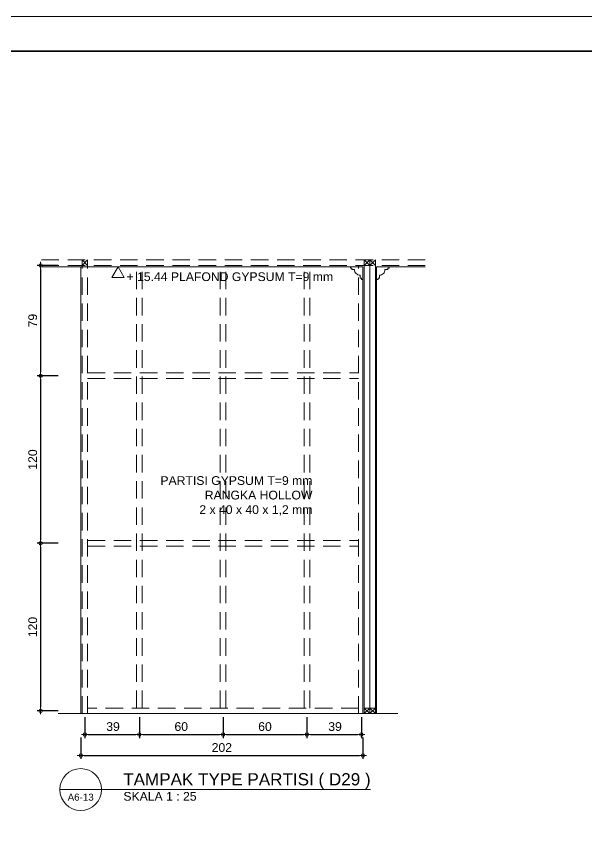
# Model space of a CAD drawing. Header units: millimetres. Extents: x -11 to 1625, y -267 to 180.
# Drawn here: x 944.93 to 961.26, y -70.5 to -47 of the extents above; entities that cross this region are included whole.
import ezdxf
from ezdxf.enums import TextEntityAlignment as Align

# ---------------------------------------------------------------- set-up
doc = ezdxf.new("R2010")
doc.units = ezdxf.units.MM
doc.linetypes.add('HIDDEN', pattern=[0.375, 0.25, -0.125])
for name, color, linetype, lineweight in [('ars', 11, 'Continuous', 5), ('GRS KOP', 1, 'Continuous', 35), ('kop', 7, 'Continuous', 20), ('lan', 7, 'Continuous', 15), ('not', 7, 'Continuous', 20), ('PARTISI', 190, 'Continuous', 9), ('u', 6, 'Continuous', 20)]:
    doc.layers.add(name, color=color, linetype=linetype, lineweight=lineweight)
doc.styles.add('BARU', font='complex.shx')
doc.styles.add('S', font='SIMPLEX', dxfattribs={"width": 1.1})
doc.styles.get("Standard").update_dxf_attribs({"font": 'ARIALUNI.TTF'})
doc.dimstyles.new('SK-25', dxfattribs={"dimtxt": 0.25, "dimasz": 0.1, "dimexe": 0.1, "dimexo": 0, "dimgap": 0.1, "dimtad": 1, "dimdec": 0, "dimlfac": 25, "dimzin": 12, "dimdsep": 46, "dimtxsty": 'Standard', "dimblk": 'BULAT', "dimcen": 0.1, "dimclrd": 256, "dimadec": 0, "dimazin": 3, "dimtfac": 1, "dimtdec": 0, "dimtofl": 0, "dimtmove": 0, "dimatfit": 3, "dimldrblk": 'BULAT', "dimfxl": 0, "dimtolj": 1, "dimtzin": 0, "dimarcsym": 0})

# ---------------------------------------------------------------- blocks, each defined once
blk = doc.blocks.new('kop')
at = {"layer": 'GRS KOP'}
blk.add_lwpolyline([(1, 54), (83, 54), (83, 1), (1, 1)], close=True, dxfattribs=at)
at = {"layer": 'kop', "color": 7}
for p, q in [((84, 55), (0, 55)), ((0, 0), (84, 0))]:
    blk.add_line(p, q, dxfattribs=at)
at = {"layer": 'kop', "style": 'BARU', "flags": 4}
for p, height in [((73.8, 5.4), 0.35), ((80.303, 5.382), 0.25), ((73.8, 4.9), 0.35), ((80.303, 4.882), 0.25), ((73.8, 4.4), 0.35), ((80.303, 4.382), 0.25)]:
    blk.add_attdef('-', p, '', height=height, dxfattribs=at)
at = {"layer": 'kop', "flags": 4}
for tag, p in [('AR-00', (78.057, 2.648)), ('00', (81.238, 2.647))]:
    blk.add_attdef(tag, text='', height=0.35, dxfattribs=at).set_placement(p, align=Align.MIDDLE)
blk = doc.blocks.new('BULAT')
for p, q in [((-1, 0), (1, 0)), ((0, -1), (0, 1))]:
    blk.add_line(p, q)
blk.add_circle((0, 0), 0.5)
blk = doc.blocks.new('*D1958')
at = {"layer": 'Defpoints', "color": 0, "ltscale": 0.15}
for p in [(946.771, -67.66), (954.855, -67.66), (954.855, -68.176)]:
    blk.add_point(p, dxfattribs=at)
at = {"layer": 'u', "color": 0, "lineweight": -2, "ltscale": 0.15}
for p, q in [((946.771, -67.66), (946.771, -68.276)), ((954.855, -67.66), (954.855, -68.276))]:
    blk.add_line(p, q, dxfattribs=at)
at = {"layer": 'u', "lineweight": -2, "ltscale": 0.15}
blk.add_line((946.871, -68.176), (954.755, -68.176), dxfattribs=at)
at = {"layer": 'u', "lineweight": -2, "ltscale": 0.15, "xscale": 0.1, "yscale": 0.1, "zscale": 0.1, "rotation": 180}
blk.add_blockref('BULAT', (946.771, -68.176), dxfattribs=at)
at = {"layer": 'u', "lineweight": -2, "ltscale": 0.15, "xscale": 0.1, "yscale": 0.1, "zscale": 0.1}
blk.add_blockref('BULAT', (954.855, -68.176), dxfattribs=at)
at = {"layer": 'u', "color": 0, "ltscale": 0.15, "insert": (950.813, -67.949), "char_height": 0.25, "attachment_point": 5}
blk.add_mtext('\\A1;202', dxfattribs=at)
blk = doc.blocks.new('*D1959')
at = {"layer": 'Defpoints', "color": 0, "ltscale": 0.15}
for p in [(948.449, -67.076), (950.849, -67.076), (950.849, -67.576)]:
    blk.add_point(p, dxfattribs=at)
at = {"layer": 'u', "color": 0, "lineweight": -2, "ltscale": 0.15}
for p, q in [((948.449, -67.076), (948.449, -67.676)), ((950.849, -67.076), (950.849, -67.676))]:
    blk.add_line(p, q, dxfattribs=at)
at = {"layer": 'u', "lineweight": -2, "ltscale": 0.15}
blk.add_line((948.549, -67.576), (950.749, -67.576), dxfattribs=at)
at = {"layer": 'u', "lineweight": -2, "ltscale": 0.15, "xscale": 0.1, "yscale": 0.1, "zscale": 0.1, "rotation": 180}
blk.add_blockref('BULAT', (948.449, -67.576), dxfattribs=at)
at = {"layer": 'u', "lineweight": -2, "ltscale": 0.15, "xscale": 0.1, "yscale": 0.1, "zscale": 0.1}
blk.add_blockref('BULAT', (950.849, -67.576), dxfattribs=at)
at = {"layer": 'u', "color": 0, "ltscale": 0.15, "insert": (949.649, -67.349), "char_height": 0.25, "attachment_point": 5}
blk.add_mtext('\\A1;60', dxfattribs=at)
blk = doc.blocks.new('*D1960')
at = {"layer": 'Defpoints', "color": 0, "ltscale": 0.15}
for p in [(950.849, -67.076), (953.249, -67.076), (953.249, -67.576)]:
    blk.add_point(p, dxfattribs=at)
at = {"layer": 'u', "color": 0, "lineweight": -2, "ltscale": 0.15}
for p, q in [((950.849, -67.076), (950.849, -67.676)), ((953.249, -67.076), (953.249, -67.676))]:
    blk.add_line(p, q, dxfattribs=at)
at = {"layer": 'u', "lineweight": -2, "ltscale": 0.15}
blk.add_line((950.949, -67.576), (953.149, -67.576), dxfattribs=at)
at = {"layer": 'u', "lineweight": -2, "ltscale": 0.15, "xscale": 0.1, "yscale": 0.1, "zscale": 0.1, "rotation": 180}
blk.add_blockref('BULAT', (950.849, -67.576), dxfattribs=at)
at = {"layer": 'u', "lineweight": -2, "ltscale": 0.15, "xscale": 0.1, "yscale": 0.1, "zscale": 0.1}
blk.add_blockref('BULAT', (953.249, -67.576), dxfattribs=at)
at = {"layer": 'u', "color": 0, "ltscale": 0.15, "insert": (952.049, -67.349), "char_height": 0.25, "attachment_point": 5}
blk.add_mtext('\\A1;60', dxfattribs=at)
blk = doc.blocks.new('*D1961')
at = {"layer": 'Defpoints', "color": 0, "ltscale": 0.15}
for p in [(953.249, -67.076), (954.811, -67.076), (954.811, -67.576)]:
    blk.add_point(p, dxfattribs=at)
at = {"layer": 'u', "color": 0, "lineweight": -2, "ltscale": 0.15}
for p, q in [((953.249, -67.076), (953.249, -67.676)), ((954.811, -67.076), (954.811, -67.676))]:
    blk.add_line(p, q, dxfattribs=at)
at = {"layer": 'u', "lineweight": -2, "ltscale": 0.15}
blk.add_line((953.349, -67.576), (954.711, -67.576), dxfattribs=at)
at = {"layer": 'u', "lineweight": -2, "ltscale": 0.15, "xscale": 0.1, "yscale": 0.1, "zscale": 0.1, "rotation": 180}
blk.add_blockref('BULAT', (953.249, -67.576), dxfattribs=at)
at = {"layer": 'u', "lineweight": -2, "ltscale": 0.15, "xscale": 0.1, "yscale": 0.1, "zscale": 0.1}
blk.add_blockref('BULAT', (954.811, -67.576), dxfattribs=at)
at = {"layer": 'u', "color": 0, "ltscale": 0.15, "insert": (954.057, -67.349), "char_height": 0.25, "attachment_point": 5}
blk.add_mtext('\\A1;39', dxfattribs=at)
blk = doc.blocks.new('*D1967')
at = {"layer": 'Defpoints', "color": 0, "ltscale": 0.15}
for p in [(946.887, -67.076), (948.449, -67.076), (948.449, -67.576)]:
    blk.add_point(p, dxfattribs=at)
at = {"layer": 'u', "color": 0, "lineweight": -2, "ltscale": 0.15}
for p, q in [((946.887, -67.076), (946.887, -67.676)), ((948.449, -67.076), (948.449, -67.676))]:
    blk.add_line(p, q, dxfattribs=at)
at = {"layer": 'u', "lineweight": -2, "ltscale": 0.15}
blk.add_line((946.987, -67.576), (948.349, -67.576), dxfattribs=at)
at = {"layer": 'u', "lineweight": -2, "ltscale": 0.15, "xscale": 0.1, "yscale": 0.1, "zscale": 0.1, "rotation": 180}
blk.add_blockref('BULAT', (946.887, -67.576), dxfattribs=at)
at = {"layer": 'u', "lineweight": -2, "ltscale": 0.15, "xscale": 0.1, "yscale": 0.1, "zscale": 0.1}
blk.add_blockref('BULAT', (948.449, -67.576), dxfattribs=at)
at = {"layer": 'u', "color": 0, "ltscale": 0.15, "insert": (947.695, -67.349), "char_height": 0.25, "attachment_point": 5}
blk.add_mtext('\\A1;39', dxfattribs=at)
blk = doc.blocks.new('*D1968')
at = {"layer": 'Defpoints', "color": 0, "ltscale": 0.15}
for p in [(946.121, -62.096), (945.621, -66.896), (946.121, -66.896)]:
    blk.add_point(p, dxfattribs=at)
at = {"layer": 'u', "color": 0, "lineweight": -2, "ltscale": 0.15}
for p, q in [((946.121, -62.096), (945.521, -62.096)), ((946.121, -66.896), (945.521, -66.896))]:
    blk.add_line(p, q, dxfattribs=at)
at = {"layer": 'u', "lineweight": -2, "ltscale": 0.15}
blk.add_line((945.621, -62.196), (945.621, -66.796), dxfattribs=at)
at = {"layer": 'u', "lineweight": -2, "ltscale": 0.15, "xscale": 0.1, "yscale": 0.1, "zscale": 0.1}
for p, rotation in [((945.621, -62.096), 90), ((945.621, -66.896), 270)]:
    blk.add_blockref('BULAT', p, dxfattribs=dict(at, rotation=rotation))
at = {"layer": 'u', "color": 0, "ltscale": 0.15, "insert": (945.394, -64.496), "char_height": 0.25, "attachment_point": 5, "rotation": 90}
blk.add_mtext('\\A1;120', dxfattribs=at)
blk = doc.blocks.new('*D1969')
at = {"layer": 'Defpoints', "color": 0, "ltscale": 0.15}
for p in [(946.121, -54.136), (945.621, -57.296), (946.121, -57.296)]:
    blk.add_point(p, dxfattribs=at)
at = {"layer": 'u', "color": 0, "lineweight": -2, "ltscale": 0.15}
for p, q in [((946.121, -54.136), (945.521, -54.136)), ((946.121, -57.296), (945.521, -57.296))]:
    blk.add_line(p, q, dxfattribs=at)
at = {"layer": 'u', "lineweight": -2, "ltscale": 0.15}
blk.add_line((945.621, -54.236), (945.621, -57.196), dxfattribs=at)
at = {"layer": 'u', "lineweight": -2, "ltscale": 0.15, "xscale": 0.1, "yscale": 0.1, "zscale": 0.1}
for p, rotation in [((945.621, -54.136), 90), ((945.621, -57.296), 270)]:
    blk.add_blockref('BULAT', p, dxfattribs=dict(at, rotation=rotation))
at = {"layer": 'u', "color": 0, "ltscale": 0.15, "insert": (945.394, -55.716), "char_height": 0.25, "attachment_point": 5, "rotation": 90}
blk.add_mtext('\\A1;79', dxfattribs=at)
blk = doc.blocks.new('*D1970')
at = {"layer": 'Defpoints', "color": 0, "ltscale": 0.15}
for p in [(946.121, -57.296), (945.621, -62.096), (946.121, -62.096)]:
    blk.add_point(p, dxfattribs=at)
at = {"layer": 'u', "color": 0, "lineweight": -2, "ltscale": 0.15}
for p, q in [((946.121, -57.296), (945.521, -57.296)), ((946.121, -62.096), (945.521, -62.096))]:
    blk.add_line(p, q, dxfattribs=at)
at = {"layer": 'u', "lineweight": -2, "ltscale": 0.15}
blk.add_line((945.621, -57.396), (945.621, -61.996), dxfattribs=at)
at = {"layer": 'u', "lineweight": -2, "ltscale": 0.15, "xscale": 0.1, "yscale": 0.1, "zscale": 0.1}
for p, rotation in [((945.621, -57.296), 90), ((945.621, -62.096), 270)]:
    blk.add_blockref('BULAT', p, dxfattribs=dict(at, rotation=rotation))
at = {"layer": 'u', "color": 0, "ltscale": 0.15, "insert": (945.394, -59.696), "char_height": 0.25, "attachment_point": 5, "rotation": 90}
blk.add_mtext('\\A1;120', dxfattribs=at)
blk = doc.blocks.new('Ndtpd')
blk.add_line((0.747, 0), (-0.747, 0))
blk.add_circle((0, 0), 0.747)
at = {"flags": 4}
for tag, height, p in [('NO', 0.5, (0, 0.148)), ('NOLBR', 0.3, (0, -0.398))]:
    blk.add_attdef(tag, text='', height=height, dxfattribs=at).set_placement(p, align=Align.CENTER)
for tag, p, height in [('NDTPD', (1.516, 0.148), 0.5), ('SKALA', (1.523, -0.398), 0.3)]:
    blk.add_attdef(tag, p, '', height=height, dxfattribs=at)
blk = doc.blocks.new('PEILA')
blk.add_lwpolyline([(-0.188, -0.325), (0.188, -0.325), (0, 0)], close=True)
at = {"style": 'S', "width": 1.1, "flags": 4}
blk.add_attdef('CAT', (0.265, -0.289), '', height=0.2, dxfattribs=at)

msp = doc.modelspace()

# ---------------------------------------------------------------- linework, layer by layer
at = {"layer": 'ars'}
for p, q in [((946.807435, -54.1363794), (946.967435, -53.9763794)), ((946.807435, -53.9763794), (946.967435, -54.1363794)), ((954.891435, -54.1363794), (955.051435, -53.9763794)), ((954.891435, -53.9763794), (955.051435, -54.1363794)), ((955.051435, -53.9763794), (955.211435, -54.1363794)), ((955.051435, -54.1363794), (955.211435, -53.9763794)), ((945.64638, -54.1763794), (954.855435, -54.1763794)), ((946.771435, -66.9763794), (946.771435, -54.1763794)), ((954.855435, -54.1763794), (954.855435, -66.9763794)), ((955.247435, -54.1763794), (955.247435, -66.9763794)), ((955.247435, -54.1763794), (956.6343073, -54.1763794)), ((955.051435, -66.8163794), (954.891435, -66.9763794)), ((955.051435, -66.9763794), (954.891435, -66.8163794)), ((955.211435, -66.9763794), (955.051435, -66.8163794)), ((955.211435, -66.8163794), (955.051435, -66.9763794))]:
    msp.add_line(p, q, dxfattribs=at)
at = {"layer": 'lan'}
msp.add_line((955.851435, -66.9763794), (946.121435, -66.9763794), dxfattribs=at)
for points in [[(954.535435, -54.2563794), (954.535435, -54.2163794), (954.495435, -54.2163794), (954.495435, -54.1763794), (954.855435, -54.1763794), (954.855435, -54.5363794), (954.815435, -54.5363794), (954.815435, -54.4963794), (954.775435, -54.4963794), (954.775435, -54.4163794, -0.4142135624), (954.615435, -54.2563794)], [(955.567435, -54.2563794), (955.567435, -54.2163794), (955.607435, -54.2163794), (955.607435, -54.1763794), (955.247435, -54.1763794), (955.247435, -54.5363794), (955.287435, -54.5363794), (955.287435, -54.4963794), (955.327435, -54.4963794), (955.327435, -54.4163794, 0.4142135624), (955.487435, -54.2563794)]]:
    msp.add_lwpolyline(points, format="xyb", close=True, dxfattribs=at)
at = {"layer": 'not'}
msp.add_line((947.368569, -69.1513165), (955.0753364, -69.1513165), dxfattribs=at)
at = {"layer": 'PARTISI', "linetype": 'HIDDEN', "ltscale": 2}
for p, q in [((945.64638, -53.9763794), (956.6343073, -53.9763794)), ((946.807435, -66.9763794), (946.807435, -53.9763794)), ((946.967435, -66.9763794), (946.967435, -53.9763794)), ((945.64638, -54.1363794), (956.6343073, -54.1363794)), ((948.369435, -66.8163794), (948.369435, -54.1363794)), ((948.529435, -66.8163794), (948.529435, -54.1363794)), ((950.769435, -66.8163794), (950.769435, -54.1363794)), ((950.929435, -66.8163794), (950.929435, -54.1363794)), ((953.169435, -66.8163794), (953.169435, -54.1363794)), ((953.329435, -66.8163794), (953.329435, -54.1363794)), ((954.731435, -66.9763794), (954.731435, -54.1363794)), ((946.967435, -57.2163794), (954.731435, -57.2163794)), ((946.967435, -57.3763794), (954.731435, -57.3763794)), ((946.967435, -62.0163794), (954.731435, -62.0163794)), ((946.967435, -62.1763794), (954.731435, -62.1763794)), ((954.731435, -66.8163794), (946.967435, -66.8163794))]:
    msp.add_line(p, q, dxfattribs=at)
at = {"layer": 'PARTISI'}
for p, q in [((954.891435, -66.9763794), (954.891435, -53.9763794)), ((955.051435, -66.9763794), (955.051435, -53.9763794)), ((955.211435, -53.9763794), (955.211435, -66.9763794)), ((954.891435, -66.8163794), (955.211435, -66.8163794)), ((954.891435, -66.9763794), (955.211435, -66.9763794))]:
    msp.add_line(p, q, dxfattribs=at)

# ---------------------------------------------------------------- block references
at = {"layer": 'kop'}
for p in [(911.2141622, -47), (911.2141622, -102)]:
    msp.add_blockref('kop', p, dxfattribs=at)
at = {"layer": 'not'}
ref = msp.add_blockref('PEILA', (947.8382665, -54.1763794), dxfattribs=dict(at, xscale=0.9237604307034012, yscale=0.9237604307034012, zscale=0.9237604307034012))
ref.add_attrib('CAT', '+ 15.44 PLAFOND GYPSUM T=9 mm', (948.0816118, -54.5829312), dxfattribs={"layer": '0', "height": 0.25, "flags": 4})
ref = msp.add_blockref('Ndtpd', (946.768569, -69.1513165), dxfattribs=dict(at, xscale=0.803212851405533, yscale=0.803212851405533, zscale=0.803212851405533))
ref.add_attrib('NDTPD', 'TAMPAK TYPE PARTISI ( D29 )', (947.9862536, -69.0327907), dxfattribs={"layer": '0', "height": 0.35, "flags": 4})
ref.add_attrib('NOLBR', 'A6-13', dxfattribs={"layer": '0', "height": 0.2, "flags": 4}).set_placement((946.7682418, -69.4712864), align=Align.CENTER)
ref.add_attrib('SKALA', 'SKALA 1 : 25', (947.9920537, -69.4712864), dxfattribs={"layer": '0', "height": 0.25, "flags": 4})

# ---------------------------------------------------------------- texts
at = {"layer": 'not', "insert": (953.4089783, -60.1736294), "char_height": 0.25, "attachment_point": 3}
msp.add_mtext_dynamic_manual_height_columns('PARTISI GYPSUM T=9 mm\\PRANGKA HOLLOW\\P2 x 40 x 40 x 1,2 mm', width=4.378435059, gutter_width=4.3707989, heights=[0], dxfattribs=at)

# ---------------------------------------------------------------- dimensions: what is measured, and where the dimension line sits
at = {"layer": 'u', "ltscale": 0.15}
for base, p1, p2, picture, middle in [((945.621435, -57.2963794), (946.121435, -54.1363794), (946.121435, -57.2963794), '*D1969', (945.621435, -55.7163794)), ((945.621435, -62.0963794), (946.121435, -57.2963794), (946.121435, -62.0963794), '*D1970', (945.621435, -59.6963794)), ((945.621435, -66.8963794), (946.121435, -62.0963794), (946.121435, -66.8963794), '*D1968', (945.621435, -64.4963794))]:
    dim = msp.add_linear_dim(base=base, p1=p1, p2=p2, angle=270, dimstyle='SK-25', dxfattribs=at)
    dim.commit()
    dim.dimension.update_dxf_attribs({"geometry": picture, "text_midpoint": middle, "dimtype": 160})
for base, p1, p2, picture, middle in [((948.449435, -67.5763794), (946.887435, -67.0763794), (948.449435, -67.0763794), '*D1967', (947.695435, -67.5763794)), ((950.849435, -67.5763794), (948.449435, -67.0763794), (950.849435, -67.0763794), '*D1959', (949.649435, -67.5763794)), ((953.249435, -67.5763794), (950.849435, -67.0763794), (953.249435, -67.0763794), '*D1960', (952.049435, -67.5763794)), ((954.811435, -67.5763794), (953.249435, -67.0763794), (954.811435, -67.0763794), '*D1961', (954.057435, -67.5763794)), ((954.855435, -68.1763794), (946.771435, -67.6598093), (954.855435, -67.6598093), '*D1958', (950.813435, -68.1763794))]:
    dim = msp.add_linear_dim(base=base, p1=p1, p2=p2, dimstyle='SK-25', dxfattribs=at)
    dim.commit()
    dim.dimension.update_dxf_attribs({"geometry": picture, "text_midpoint": middle, "dimtype": 160})

doc.saveas('drawing.dxf')
